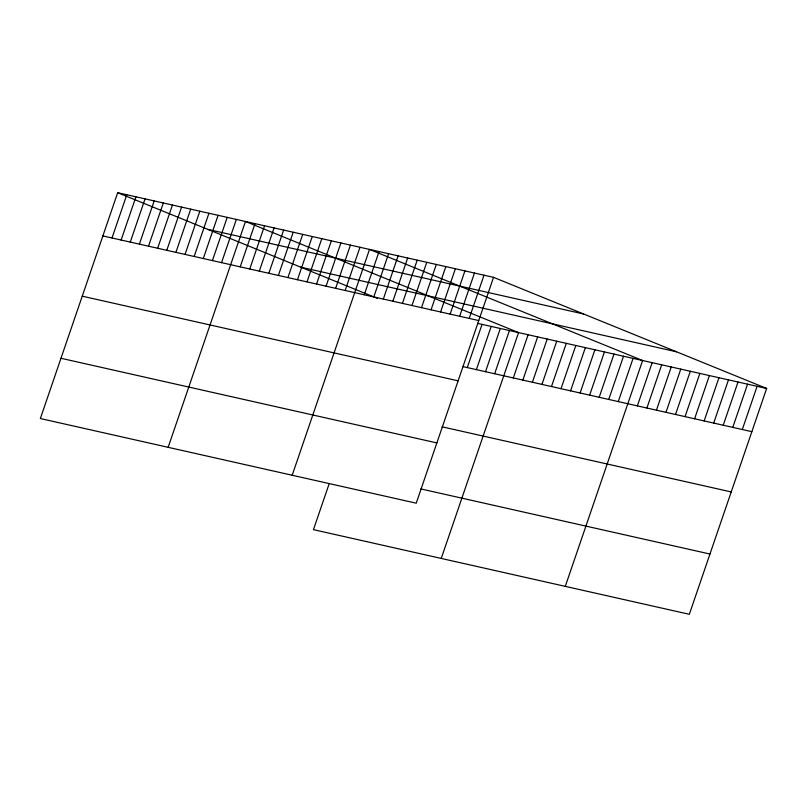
<?xml version="1.0" encoding="UTF-8"?>
<svg xmlns="http://www.w3.org/2000/svg" width="807" height="807" viewBox="0 0 807 807"><rect width="100%" height="100%" fill="white"/><g stroke="black" fill="none" stroke-linecap="round" stroke-linejoin="round"><path stroke-width="1.21" d="M493.551 277.346L117.671 192.702L40.35 418.54L416.23 503.185L493.551 277.346L766.65 388.46L689.329 614.298L313.449 529.654L328.923 484.452M112.002 237.974L126.8 194.759M121.131 240.022L135.929 196.817M130.26 242.08L145.058 198.865M139.389 244.138L154.187 200.923M148.518 246.196L163.317 202.981M157.647 248.253L172.446 205.039M166.777 250.301L181.575 207.096M175.906 252.359L190.704 209.144M185.035 254.417L199.823 211.202M194.164 256.475L208.952 213.26M203.293 258.533L218.082 215.318M212.423 260.58L227.211 217.365M221.542 262.638L236.34 219.423M168.149 447.32L245.469 221.481L518.568 332.595L441.247 558.434M240.214 266.845L255.012 223.63M249.756 268.993L264.555 225.778M259.299 271.142L274.098 227.927M268.842 273.291L283.64 230.076M278.385 275.439L293.173 232.224M287.928 277.588L302.716 234.373M297.47 279.736L312.259 236.522M307.003 281.885L321.801 238.67M316.546 284.034L331.344 240.819M326.089 286.182L340.887 242.968M335.631 288.331L350.43 245.116M345.174 290.48L359.972 247.265M292.184 475.252L369.505 249.413L642.614 360.527L565.283 586.366M364.26 294.777L379.048 251.562M373.802 296.926L388.591 253.711M383.335 299.074L398.133 255.859M392.878 301.223L407.676 258.008M402.421 303.371L417.219 260.157M411.963 305.52L426.762 262.305M421.506 307.669L436.305 264.454M431.049 309.817L445.837 266.603M440.592 311.966L455.38 268.751M450.135 314.115L464.923 270.9M459.667 316.263L474.466 273.048M469.21 318.412L484.008 275.197M467.263 367.578L482.061 324.364M476.392 369.636L491.191 326.421M485.521 371.694L500.31 328.479M494.651 373.752L509.439 330.537M513.313 377.958L528.111 334.744M522.855 380.107L537.654 336.892M532.398 382.256L547.196 339.041M541.941 384.404L556.739 341.19M551.484 386.553L566.282 343.338M561.026 388.702L575.825 345.487M570.569 390.85L585.357 347.635M580.112 392.999L594.9 349.784M589.645 395.148L604.443 351.933M599.187 397.296L613.986 354.081M608.73 399.445L623.529 356.23M618.273 401.593L633.071 358.379M637.359 405.891L652.157 362.676M646.901 408.039L661.69 364.825M656.444 410.188L671.232 366.973M665.977 412.337L680.775 369.122M675.52 414.485L690.318 371.27M685.062 416.634L699.861 373.419M694.605 418.783L709.403 375.568M704.148 420.931L718.946 377.716M713.691 423.08L728.489 379.865M723.233 425.228L738.022 382.014M732.776 427.377L747.564 384.162M742.309 429.526L757.107 386.311M207.792 229.37L583.673 314.014M300.648 267.147L676.528 351.791M102.872 235.916L478.753 320.561M477.492 323.345L766.65 388.46M462.693 366.549L751.852 431.674M82.243 296.179L458.124 380.833M442.065 426.822L731.223 491.937M60.979 358.278L436.859 442.922M420.8 488.911L709.958 554.036M117.671 192.702L377.252 298.308"/></g></svg>
